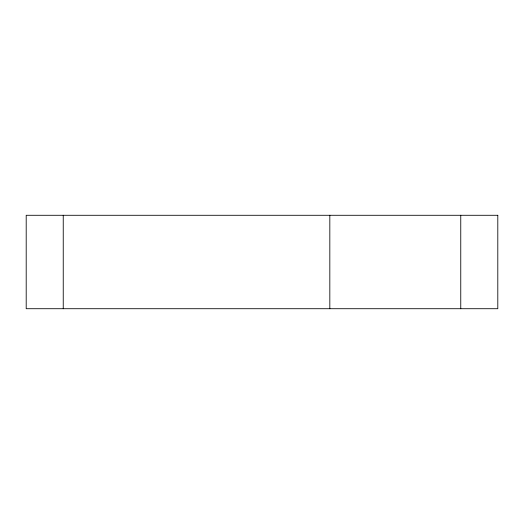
<?xml version="1.0" encoding="UTF-8"?>
<svg xmlns="http://www.w3.org/2000/svg" width="524" height="524" viewBox="0 0 524 524"><rect width="100%" height="100%" fill="white"/><g stroke="black" fill="none" stroke-linecap="round" stroke-linejoin="round"><path stroke-width="0.79" d="M460.76 215.285L460.76 308.715M329.825 215.285L329.825 308.715M63.24 215.285L63.24 308.715M497.8 215.285L26.2 215.285L26.2 308.715L497.8 308.715L497.8 215.285"/></g></svg>
